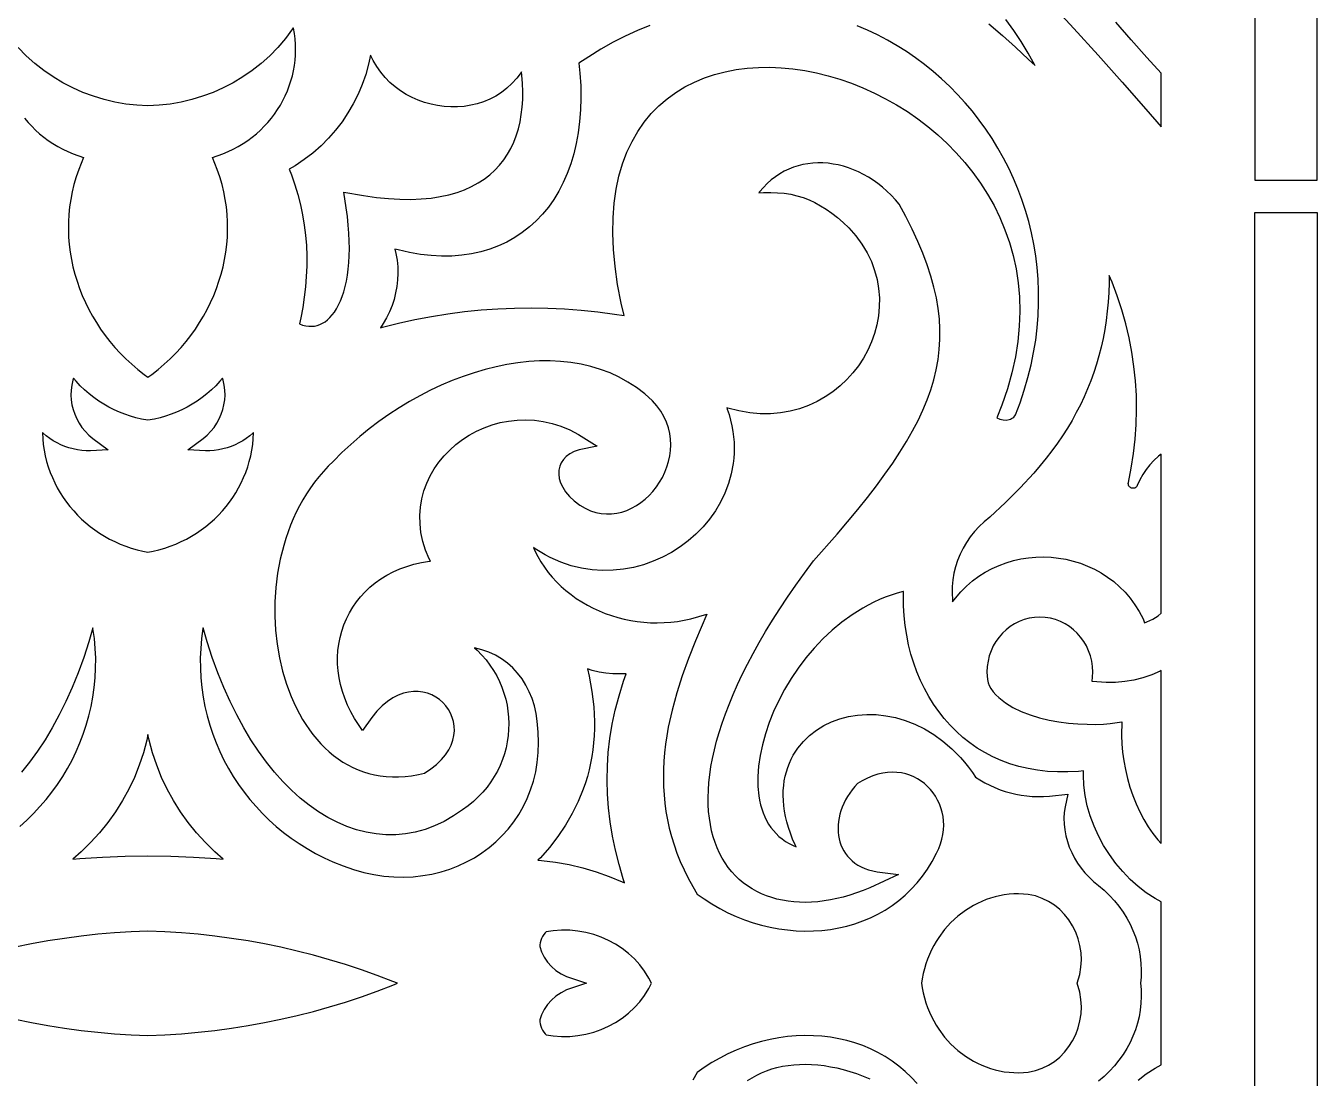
# Model space of a CAD drawing. Extents: x -375 to 375, y -1025 to 1025.
# Drawn here: x -207.8 to -125, y 637.9 to 705.5 of the extents above; entities that cross this region are included whole.
import ezdxf

# ---------------------------------------------------------------- set-up
doc = ezdxf.new("R2010")
doc.units = 0
doc.layers.add('LAYER_10', color=1, linetype='CONTINUOUS')

msp = doc.modelspace()

# ---------------------------------------------------------------- linework, layer by layer
at = {"layer": 'LAYER_10'}
for points in [[(-197.556, 925), (-197.556, 920.889), (-129.002, 920.889), (-129.002, 695.576), (-125.002, 695.576), (-125.002, 925)], [(-176.043, 702.53), (-176.07, 702.486), (-176.348, 702.114), (-176.652, 701.776), (-176.98, 701.474), (-177.328, 701.206), (-177.695, 700.974), (-178.077, 700.775), (-178.472, 700.61), (-178.879, 700.479), (-179.294, 700.38), (-179.715, 700.314), (-180.141, 700.279), (-180.568, 700.275), (-180.995, 700.302), (-181.42, 700.359), (-181.841, 700.445), (-182.255, 700.561), (-182.66, 700.706), (-183.055, 700.879), (-183.437, 701.081), (-183.803, 701.311), (-184.152, 701.568), (-184.482, 701.853), (-184.789, 702.165), (-185.072, 702.504), (-185.328, 702.869), (-185.554, 703.259), (-185.718, 703.608), (-185.847, 703.022), (-186.036, 702.361), (-186.263, 701.714), (-186.528, 701.085), (-186.832, 700.476), (-187.173, 699.887), (-187.55, 699.32), (-187.965, 698.778), (-188.415, 698.263), (-188.901, 697.776), (-189.423, 697.318), (-189.979, 696.893), (-190.569, 696.501), (-190.949, 696.284), (-190.799, 695.919), (-190.574, 695.286), (-190.379, 694.646), (-190.214, 694.001), (-190.079, 693.351), (-189.973, 692.697), (-189.894, 692.04), (-189.843, 691.38), (-189.819, 690.718), (-189.821, 690.055), (-189.848, 689.392), (-189.9, 688.728), (-189.976, 688.066), (-190.075, 687.405), (-190.198, 686.747), (-190.286, 686.344), (-190.085, 686.274), (-189.885, 686.226), (-189.691, 686.2), (-189.504, 686.196), (-189.322, 686.213), (-189.145, 686.25), (-188.973, 686.308), (-188.805, 686.387), (-188.642, 686.487), (-188.482, 686.609), (-188.327, 686.754), (-188.178, 686.922), (-188.035, 687.112), (-187.898, 687.327), (-187.77, 687.564), (-187.65, 687.825), (-187.539, 688.109), (-187.439, 688.417), (-187.35, 688.746), (-187.273, 689.099), (-187.208, 689.473), (-187.156, 689.869), (-187.118, 690.287), (-187.094, 690.727), (-187.085, 691.187), (-187.091, 691.669), (-187.113, 692.171), (-187.152, 692.693), (-187.208, 693.235), (-187.282, 693.797), (-187.442, 694.81), (-186.168, 694.583), (-185.353, 694.469), (-184.577, 694.392), (-183.838, 694.351), (-183.138, 694.344), (-182.474, 694.371), (-181.846, 694.43), (-181.255, 694.52), (-180.699, 694.64), (-180.178, 694.789), (-179.691, 694.965), (-179.238, 695.167), (-178.818, 695.395), (-178.429, 695.647), (-178.072, 695.922), (-177.745, 696.219), (-177.447, 696.537), (-177.178, 696.877), (-176.937, 697.237), (-176.723, 697.616), (-176.537, 698.015), (-176.377, 698.431), (-176.243, 698.866), (-176.135, 699.316), (-176.053, 699.783), (-175.996, 700.265), (-175.965, 700.76), (-175.958, 701.268), (-175.976, 701.788), (-176.017, 702.319)], [(-153.869, 690.922), (-153.599, 690.358), (-153.387, 689.784), (-153.231, 689.202), (-153.131, 688.617), (-153.084, 688.031), (-153.09, 687.447), (-153.145, 686.868), (-153.249, 686.298), (-153.399, 685.738), (-153.593, 685.193), (-153.831, 684.665), (-154.11, 684.155), (-154.428, 683.668), (-154.785, 683.206), (-155.177, 682.772), (-155.604, 682.368), (-156.064, 681.998), (-156.556, 681.664), (-157.076, 681.368), (-157.625, 681.115), (-158.2, 680.907), (-158.799, 680.747), (-159.421, 680.637), (-160.063, 680.58), (-160.724, 680.58), (-161.402, 680.639), (-162.094, 680.76), (-162.799, 680.944), (-162.872, 680.97), (-162.841, 680.887), (-162.724, 680.526), (-162.625, 680.167), (-162.545, 679.809), (-162.482, 679.454), (-162.438, 679.101), (-162.41, 678.751), (-162.399, 678.405), (-162.404, 678.062), (-162.426, 677.723), (-162.463, 677.385), (-162.582, 676.733), (-162.759, 676.099), (-162.991, 675.487), (-163.274, 674.901), (-163.605, 674.343), (-163.98, 673.814), (-164.397, 673.317), (-164.852, 672.854), (-165.342, 672.426), (-165.864, 672.036), (-166.416, 671.686), (-166.993, 671.378), (-167.593, 671.113), (-168.214, 670.894), (-168.851, 670.724), (-169.502, 670.603), (-170.165, 670.535), (-170.835, 670.522), (-171.51, 670.566), (-172.187, 670.669), (-172.861, 670.832), (-173.528, 671.059), (-173.862, 671.198), (-174.192, 671.352), (-174.518, 671.524), (-174.841, 671.712), (-175.16, 671.918), (-175.272, 671.997), (-175.181, 671.787), (-174.998, 671.422), (-174.794, 671.07), (-174.57, 670.73), (-174.328, 670.403), (-174.067, 670.09), (-173.79, 669.79), (-173.496, 669.504), (-173.188, 669.233), (-172.864, 668.977), (-172.527, 668.736), (-172.178, 668.511), (-171.816, 668.301), (-171.444, 668.108), (-171.062, 667.932), (-170.671, 667.773), (-170.271, 667.632), (-169.865, 667.508), (-169.452, 667.403), (-169.034, 667.317), (-168.612, 667.249), (-168.186, 667.201), (-167.758, 667.172), (-167.329, 667.163), (-166.898, 667.175), (-166.468, 667.207), (-166.039, 667.26), (-165.613, 667.335), (-165.189, 667.431), (-164.151, 667.722), (-164.89, 666.003), (-165.334, 664.885), (-165.735, 663.772), (-166.086, 662.664), (-166.384, 661.561), (-166.624, 660.462), (-166.72, 659.917), (-166.8, 659.372), (-166.862, 658.827), (-166.907, 658.284), (-166.934, 657.742), (-166.942, 657.202), (-166.931, 656.662), (-166.9, 656.124), (-166.848, 655.586), (-166.774, 655.049), (-166.679, 654.513), (-166.562, 653.978), (-166.421, 653.443), (-166.257, 652.909), (-166.068, 652.375), (-165.854, 651.841), (-165.614, 651.308), (-165.348, 650.774), (-165.055, 650.241), (-164.763, 649.757), (-164.324, 649.44), (-163.827, 649.119), (-163.318, 648.824), (-162.799, 648.557), (-162.27, 648.316), (-161.733, 648.103), (-161.189, 647.917), (-160.64, 647.759), (-160.087, 647.628), (-159.532, 647.525), (-158.976, 647.45), (-158.42, 647.402), (-157.866, 647.383), (-157.314, 647.391), (-156.767, 647.427), (-156.226, 647.491), (-155.692, 647.584), (-155.167, 647.704), (-154.651, 647.853), (-154.147, 648.03), (-153.655, 648.235), (-153.177, 648.468), (-152.713, 648.73), (-152.267, 649.02), (-151.838, 649.339), (-151.427, 649.686), (-151.037, 650.062), (-150.668, 650.466), (-150.322, 650.9), (-149.999, 651.363), (-149.701, 651.856), (-149.427, 652.384), (-149.278, 652.69), (-149.161, 652.989), (-149.071, 653.288), (-149.008, 653.585), (-148.971, 653.88), (-148.958, 654.172), (-148.968, 654.459), (-149.002, 654.741), (-149.057, 655.017), (-149.134, 655.284), (-149.231, 655.543), (-149.348, 655.792), (-149.483, 656.03), (-149.636, 656.255), (-149.806, 656.467), (-149.992, 656.663), (-150.193, 656.844), (-150.408, 657.008), (-150.637, 657.153), (-150.879, 657.278), (-151.132, 657.384), (-151.397, 657.467), (-151.672, 657.527), (-151.957, 657.564), (-152.251, 657.575), (-152.554, 657.56), (-152.866, 657.516), (-153.185, 657.443), (-153.511, 657.339), (-153.843, 657.203), (-154.181, 657.032), (-154.496, 656.843), (-154.659, 656.665), (-154.831, 656.455), (-154.988, 656.24), (-155.13, 656.02), (-155.258, 655.795), (-155.37, 655.568), (-155.468, 655.338), (-155.551, 655.107), (-155.618, 654.876), (-155.671, 654.644), (-155.708, 654.414), (-155.731, 654.186), (-155.738, 653.961), (-155.73, 653.739), (-155.708, 653.523), (-155.67, 653.311), (-155.617, 653.105), (-155.55, 652.906), (-155.467, 652.714), (-155.37, 652.529), (-155.257, 652.353), (-155.129, 652.186), (-154.986, 652.028), (-154.826, 651.88), (-154.651, 651.743), (-154.458, 651.617), (-154.248, 651.503), (-154.02, 651.402), (-153.774, 651.315), (-153.51, 651.243), (-153.227, 651.186), (-151.863, 651.009), (-153.689, 650.159), (-154.123, 649.982), (-154.552, 649.825), (-154.977, 649.687), (-155.398, 649.566), (-155.815, 649.464), (-156.228, 649.38), (-156.635, 649.314), (-157.036, 649.265), (-157.432, 649.235), (-157.821, 649.223), (-158.203, 649.229), (-158.578, 649.253), (-158.945, 649.295), (-159.303, 649.355), (-159.653, 649.433), (-159.994, 649.528), (-160.325, 649.642), (-160.646, 649.774), (-160.956, 649.923), (-161.255, 650.091), (-161.541, 650.276), (-161.815, 650.478), (-162.076, 650.699), (-162.324, 650.936), (-162.557, 651.191), (-162.775, 651.462), (-162.977, 651.751), (-163.164, 652.056), (-163.335, 652.377), (-163.488, 652.713), (-163.625, 653.066), (-163.744, 653.434), (-163.845, 653.818), (-163.928, 654.216), (-163.992, 654.63), (-164.037, 655.058), (-164.062, 655.501), (-164.068, 655.959), (-164.054, 656.431), (-164.02, 656.917), (-163.964, 657.418), (-163.888, 657.933), (-163.79, 658.462), (-163.67, 659.005), (-163.528, 659.562), (-163.363, 660.134), (-163.176, 660.719), (-162.964, 661.318), (-162.729, 661.931), (-162.469, 662.558), (-162.185, 663.199), (-161.876, 663.853), (-161.541, 664.521), (-161.18, 665.203), (-160.793, 665.898), (-160.379, 666.606), (-159.937, 667.328), (-159.468, 668.063), (-158.971, 668.811), (-158.446, 669.573), (-157.891, 670.347), (-157.301, 671.143), (-155.802, 672.847), (-154.461, 674.448), (-153.847, 675.216), (-153.27, 675.966), (-152.73, 676.699), (-152.229, 677.417), (-151.765, 678.12), (-151.34, 678.81), (-150.953, 679.489), (-150.605, 680.159), (-150.294, 680.82), (-150.023, 681.474), (-149.79, 682.123), (-149.595, 682.768), (-149.439, 683.412), (-149.321, 684.055), (-149.242, 684.7), (-149.202, 685.349), (-149.2, 686.003), (-149.237, 686.665), (-149.314, 687.335), (-149.43, 688.017), (-149.587, 688.711), (-149.783, 689.42), (-150.021, 690.145), (-150.299, 690.887), (-150.619, 691.649), (-150.981, 692.431), (-151.385, 693.235), (-151.817, 694.037), (-152.058, 694.319), (-152.326, 694.604), (-152.603, 694.871), (-152.889, 695.121), (-153.183, 695.353), (-153.484, 695.568), (-153.792, 695.764), (-154.105, 695.942), (-154.422, 696.101), (-154.744, 696.242), (-155.068, 696.364), (-155.395, 696.466), (-155.722, 696.549), (-156.051, 696.613), (-156.379, 696.657), (-156.706, 696.682), (-157.031, 696.686), (-157.353, 696.67), (-157.672, 696.634), (-157.987, 696.578), (-158.298, 696.501), (-158.602, 696.403), (-158.901, 696.284), (-159.193, 696.144), (-159.477, 695.982), (-159.753, 695.798), (-160.021, 695.592), (-160.279, 695.364), (-160.527, 695.112), (-160.764, 694.837), (-160.826, 694.755), (-160.515, 694.777), (-160.054, 694.787), (-159.611, 694.773), (-159.184, 694.733), (-158.77, 694.667), (-158.369, 694.575), (-157.978, 694.457), (-157.597, 694.311), (-157.224, 694.138), (-156.858, 693.938), (-156.496, 693.711), (-156.136, 693.456), (-155.777, 693.175), (-155.417, 692.865), (-155.045, 692.521), (-154.591, 692.006), (-154.2, 691.472)], [(-129.002, 693.49), (-125.002, 693.49), (-125.002, 464.066), (-129.002, 464.066)], [(-147.261, 672.677), (-147.504, 672.319), (-147.72, 671.947), (-147.908, 671.562), (-148.068, 671.166), (-148.199, 670.761), (-148.301, 670.347), (-148.372, 669.927), (-148.414, 669.502), (-148.424, 669.073), (-148.403, 668.642), (-148.387, 668.515), (-148.21, 668.756), (-147.868, 669.154), (-147.504, 669.519), (-147.118, 669.852), (-146.714, 670.151), (-146.293, 670.418), (-145.857, 670.652), (-145.409, 670.853), (-144.95, 671.023), (-144.482, 671.16), (-144.007, 671.265), (-143.527, 671.339), (-143.044, 671.382), (-142.559, 671.393), (-142.075, 671.373), (-141.594, 671.322), (-141.117, 671.24), (-140.646, 671.127), (-140.183, 670.983), (-139.73, 670.809), (-139.288, 670.605), (-138.861, 670.37), (-138.449, 670.105), (-138.055, 669.809), (-137.68, 669.484), (-137.327, 669.128), (-136.998, 668.743), (-136.695, 668.328), (-136.42, 667.884), (-136.174, 667.411), (-136.073, 667.173), (-135.918, 667.222), (-135.55, 667.392), (-135.212, 667.607), (-135.002, 667.782), (-135.002, 677.993), (-135.183, 677.851), (-135.469, 677.587), (-135.733, 677.302), (-135.973, 676.998), (-136.187, 676.677), (-136.375, 676.34), (-136.542, 675.976), (-136.574, 675.92), (-136.612, 675.875), (-136.656, 675.841), (-136.704, 675.816), (-136.755, 675.802), (-136.807, 675.797), (-136.859, 675.802), (-136.909, 675.814), (-136.957, 675.835), (-137.001, 675.863), (-137.04, 675.899), (-137.073, 675.941), (-137.097, 675.99), (-137.112, 676.044), (-137.117, 676.104), (-137.11, 676.169), (-136.923, 677.101), (-136.778, 678.029), (-136.674, 678.961), (-136.61, 679.893), (-136.586, 680.826), (-136.602, 681.758), (-136.658, 682.687), (-136.754, 683.614), (-136.889, 684.535), (-137.064, 685.451), (-137.278, 686.36), (-137.531, 687.261), (-137.823, 688.152), (-138.153, 689.033), (-138.338, 689.467), (-138.345, 688.983), (-138.371, 688.363), (-138.412, 687.755), (-138.469, 687.157), (-138.542, 686.569), (-138.631, 685.99), (-138.737, 685.421), (-138.859, 684.861), (-138.998, 684.31), (-139.154, 683.766), (-139.327, 683.23), (-139.517, 682.702), (-139.724, 682.18), (-139.949, 681.665), (-140.191, 681.156), (-140.451, 680.653), (-140.728, 680.155), (-141.024, 679.662), (-141.337, 679.173), (-141.669, 678.688), (-142.019, 678.206), (-142.387, 677.728), (-142.774, 677.252), (-143.18, 676.777), (-144.045, 675.835), (-144.987, 674.895), (-146.009, 673.951), (-146.372, 673.652), (-146.694, 673.345), (-146.99, 673.02)], [(-177.676, 683.601), (-178.382, 683.426), (-179.087, 683.218), (-179.791, 682.98), (-180.493, 682.713), (-181.189, 682.417), (-181.879, 682.093), (-182.562, 681.742), (-183.235, 681.365), (-183.897, 680.964), (-184.547, 680.538), (-185.183, 680.09), (-185.803, 679.62), (-186.407, 679.128), (-186.991, 678.617), (-187.556, 678.087), (-188.104, 677.534), (-188.435, 677.21), (-188.745, 676.88), (-189.039, 676.538), (-189.317, 676.184), (-189.581, 675.819), (-189.83, 675.443), (-190.064, 675.057), (-190.283, 674.663), (-190.488, 674.259), (-190.678, 673.848), (-190.854, 673.429), (-191.015, 673.003), (-191.162, 672.571), (-191.294, 672.136), (-191.518, 671.245), (-191.685, 670.342), (-191.798, 669.43), (-191.856, 668.514), (-191.86, 667.6), (-191.813, 666.692), (-191.713, 665.796), (-191.562, 664.918), (-191.362, 664.062), (-191.113, 663.234), (-190.815, 662.436), (-190.65, 662.055), (-190.473, 661.682), (-190.284, 661.319), (-190.084, 660.969), (-189.872, 660.63), (-189.65, 660.304), (-189.417, 659.991), (-189.174, 659.692), (-188.92, 659.408), (-188.656, 659.139), (-188.382, 658.886), (-188.097, 658.649), (-187.803, 658.429), (-187.499, 658.226), (-187.185, 658.041), (-186.861, 657.875), (-186.528, 657.727), (-186.185, 657.599), (-185.832, 657.491), (-185.47, 657.404), (-185.098, 657.338), (-184.716, 657.294), (-184.324, 657.273), (-183.922, 657.275), (-183.511, 657.301), (-183.089, 657.351), (-182.658, 657.427), (-182.261, 657.519), (-181.859, 657.783), (-181.485, 658.081), (-181.171, 658.386), (-180.913, 658.697), (-180.707, 659.009), (-180.55, 659.322), (-180.44, 659.632), (-180.372, 659.939), (-180.345, 660.24), (-180.355, 660.535), (-180.4, 660.822), (-180.479, 661.097), (-180.59, 661.361), (-180.73, 661.609), (-180.897, 661.84), (-181.09, 662.051), (-181.307, 662.24), (-181.544, 662.403), (-181.8, 662.539), (-182.073, 662.645), (-182.36, 662.718), (-182.66, 662.757), (-182.97, 662.76), (-183.29, 662.722), (-183.618, 662.642), (-183.952, 662.517), (-184.291, 662.342), (-184.633, 662.116), (-184.975, 661.833), (-185.315, 661.492), (-185.651, 661.088), (-186.24, 660.246), (-186.749, 661.029), (-186.991, 661.454), (-187.201, 661.885), (-187.382, 662.32), (-187.532, 662.758), (-187.652, 663.198), (-187.742, 663.639), (-187.803, 664.078), (-187.835, 664.516), (-187.838, 664.95), (-187.813, 665.38), (-187.76, 665.804), (-187.679, 666.222), (-187.571, 666.631), (-187.435, 667.03), (-187.273, 667.419), (-187.085, 667.796), (-186.871, 668.159), (-186.632, 668.508), (-186.367, 668.841), (-186.078, 669.157), (-185.765, 669.455), (-185.428, 669.733), (-185.068, 669.991), (-184.686, 670.226), (-184.281, 670.438), (-183.855, 670.627), (-183.407, 670.789), (-182.939, 670.925), (-182.451, 671.034), (-181.943, 671.114), (-181.879, 671.12), (-181.954, 671.262), (-182.191, 671.828), (-182.368, 672.393), (-182.488, 672.955), (-182.552, 673.51), (-182.563, 674.057), (-182.522, 674.594), (-182.433, 675.118), (-182.297, 675.626), (-182.116, 676.118), (-181.895, 676.591), (-181.635, 677.042), (-181.338, 677.471), (-181.007, 677.875), (-180.644, 678.253), (-180.252, 678.602), (-179.833, 678.922), (-179.389, 679.211), (-178.922, 679.466), (-178.435, 679.686), (-177.93, 679.869), (-177.408, 680.013), (-176.874, 680.117), (-176.327, 680.178), (-175.772, 680.194), (-175.211, 680.164), (-174.645, 680.086), (-174.077, 679.957), (-173.51, 679.777), (-172.947, 679.543), (-172.389, 679.254), (-171.197, 678.502), (-172.34, 678.269), (-172.664, 678.157), (-172.94, 678.012), (-173.169, 677.842), (-173.351, 677.649), (-173.489, 677.439), (-173.585, 677.211), (-173.639, 676.968), (-173.65, 676.71), (-173.615, 676.438), (-173.532, 676.156), (-173.398, 675.865), (-173.21, 675.571), (-172.966, 675.277), (-172.663, 674.989), (-172.305, 674.714), (-171.965, 674.516), (-171.621, 674.363), (-171.278, 674.252), (-170.937, 674.183), (-170.598, 674.152), (-170.262, 674.158), (-169.931, 674.2), (-169.605, 674.275), (-169.286, 674.382), (-168.976, 674.52), (-168.675, 674.686), (-168.387, 674.879), (-168.111, 675.098), (-167.852, 675.34), (-167.609, 675.603), (-167.385, 675.886), (-167.182, 676.186), (-167.001, 676.501), (-166.843, 676.829), (-166.712, 677.168), (-166.607, 677.516), (-166.53, 677.872), (-166.483, 678.232), (-166.467, 678.595), (-166.484, 678.959), (-166.535, 679.323), (-166.621, 679.685), (-166.744, 680.044), (-166.906, 680.397), (-167.109, 680.745), (-167.354, 681.085), (-167.641, 681.412), (-168.138, 681.856), (-168.663, 682.258), (-169.21, 682.616), (-169.776, 682.929), (-170.362, 683.2), (-170.966, 683.429), (-171.586, 683.617), (-172.221, 683.765), (-172.871, 683.873), (-173.532, 683.943), (-174.204, 683.975), (-174.886, 683.971), (-175.576, 683.93), (-176.272, 683.855), (-176.972, 683.745)], [(-195.934, 682.109), (-196.226, 681.855), (-196.529, 681.618), (-196.84, 681.398), (-197.161, 681.194), (-197.489, 681.007), (-197.825, 680.838), (-198.167, 680.685), (-198.515, 680.548), (-198.868, 680.429), (-199.225, 680.326), (-199.587, 680.241), (-200, 680.162), (-200.413, 680.241), (-200.774, 680.326), (-201.132, 680.429), (-201.485, 680.548), (-201.833, 680.685), (-202.175, 680.838), (-202.511, 681.007), (-202.839, 681.194), (-203.159, 681.398), (-203.471, 681.618), (-203.773, 681.855), (-204.066, 682.109), (-204.347, 682.38), (-204.617, 682.668), (-204.785, 682.866), (-204.827, 682.73), (-204.893, 682.417), (-204.931, 682.101), (-204.94, 681.785), (-204.922, 681.47), (-204.875, 681.159), (-204.801, 680.852), (-204.7, 680.553), (-204.573, 680.261), (-204.419, 679.98), (-204.239, 679.711), (-204.034, 679.457), (-203.803, 679.217), (-203.548, 678.996), (-202.546, 678.272), (-203.689, 678.21), (-203.972, 678.213), (-204.252, 678.234), (-204.529, 678.272), (-204.802, 678.327), (-205.069, 678.4), (-205.331, 678.488), (-205.586, 678.593), (-205.834, 678.713), (-206.074, 678.849), (-206.304, 679), (-206.525, 679.166), (-206.735, 679.346), (-206.77, 679.38), (-206.77, 679.361), (-206.751, 678.983), (-206.715, 678.609), (-206.66, 678.24), (-206.589, 677.877), (-206.5, 677.519), (-206.395, 677.168), (-206.273, 676.823), (-206.136, 676.485), (-205.984, 676.154), (-205.816, 675.832), (-205.634, 675.517), (-205.438, 675.211), (-205.228, 674.914), (-205.005, 674.627), (-204.768, 674.35), (-204.52, 674.083), (-204.259, 673.827), (-203.986, 673.583), (-203.702, 673.35), (-203.407, 673.129), (-203.102, 672.921), (-202.786, 672.726), (-202.461, 672.544), (-202.127, 672.377), (-201.784, 672.223), (-201.432, 672.085), (-201.072, 671.961), (-200.705, 671.854), (-200.331, 671.762), (-200, 671.697), (-199.669, 671.762), (-199.295, 671.854), (-198.928, 671.961), (-198.568, 672.085), (-198.216, 672.223), (-197.873, 672.377), (-197.539, 672.544), (-197.214, 672.726), (-196.898, 672.921), (-196.593, 673.129), (-196.298, 673.35), (-196.014, 673.583), (-195.741, 673.827), (-195.48, 674.083), (-195.231, 674.35), (-194.995, 674.627), (-194.772, 674.914), (-194.562, 675.211), (-194.366, 675.517), (-194.184, 675.832), (-194.016, 676.154), (-193.864, 676.485), (-193.727, 676.823), (-193.605, 677.168), (-193.5, 677.519), (-193.411, 677.877), (-193.34, 678.24), (-193.285, 678.609), (-193.249, 678.983), (-193.23, 679.361), (-193.23, 679.38), (-193.265, 679.346), (-193.475, 679.166), (-193.696, 679), (-193.926, 678.849), (-194.166, 678.713), (-194.414, 678.593), (-194.669, 678.488), (-194.931, 678.4), (-195.198, 678.327), (-195.471, 678.272), (-195.748, 678.234), (-196.028, 678.213), (-196.311, 678.21), (-197.454, 678.272), (-196.452, 678.996), (-196.196, 679.217), (-195.966, 679.457), (-195.761, 679.711), (-195.581, 679.98), (-195.427, 680.261), (-195.3, 680.553), (-195.199, 680.852), (-195.125, 681.159), (-195.078, 681.47), (-195.06, 681.785), (-195.069, 682.101), (-195.106, 682.417), (-195.173, 682.73), (-195.215, 682.866), (-195.383, 682.668), (-195.653, 682.38)], [(-176.605, 664.266), (-176.948, 664.573), (-177.319, 664.846), (-177.717, 665.083), (-178.14, 665.281), (-178.587, 665.439), (-179.049, 665.551), (-178.88, 665.399), (-178.584, 665.096), (-178.311, 664.779), (-178.062, 664.449), (-177.835, 664.108), (-177.633, 663.757), (-177.453, 663.396), (-177.297, 663.027), (-177.165, 662.652), (-177.056, 662.27), (-176.971, 661.884), (-176.909, 661.494), (-176.871, 661.102), (-176.856, 660.709), (-176.865, 660.315), (-176.898, 659.923), (-176.954, 659.532), (-177.034, 659.145), (-177.137, 658.762), (-177.264, 658.385), (-177.414, 658.014), (-177.589, 657.651), (-177.786, 657.297), (-178.007, 656.952), (-178.252, 656.619), (-178.52, 656.299), (-178.812, 655.992), (-179.127, 655.7), (-179.465, 655.423), (-179.821, 655.167), (-180.404, 654.767), (-181.004, 654.421), (-181.613, 654.133), (-182.229, 653.904), (-182.852, 653.732), (-183.479, 653.618), (-184.109, 653.56), (-184.741, 653.558), (-185.372, 653.612), (-186, 653.719), (-186.626, 653.881), (-187.246, 654.094), (-187.86, 654.36), (-188.467, 654.675), (-189.065, 655.041), (-189.653, 655.456), (-190.229, 655.918), (-190.794, 656.427), (-191.345, 656.983), (-191.882, 657.585), (-192.404, 658.231), (-192.908, 658.922), (-193.395, 659.656), (-193.863, 660.432), (-194.311, 661.251), (-194.738, 662.111), (-195.142, 663.012), (-195.523, 663.953), (-195.879, 664.933), (-196.209, 665.952), (-196.465, 666.845), (-196.472, 666.806), (-196.56, 666.163), (-196.617, 665.524), (-196.644, 664.889), (-196.642, 664.258), (-196.611, 663.632), (-196.551, 663.012), (-196.464, 662.399), (-196.35, 661.793), (-196.209, 661.195), (-196.042, 660.606), (-195.85, 660.026), (-195.633, 659.457), (-195.392, 658.899), (-195.127, 658.353), (-194.838, 657.819), (-194.528, 657.299), (-194.195, 656.793), (-193.841, 656.301), (-193.466, 655.825), (-193.071, 655.366), (-192.656, 654.924), (-192.223, 654.499), (-191.77, 654.093), (-191.3, 653.706), (-190.813, 653.34), (-190.308, 652.994), (-189.788, 652.67), (-189.252, 652.368), (-188.701, 652.09), (-188.134, 651.834), (-187.472, 651.557), (-186.815, 651.329), (-186.162, 651.146), (-185.512, 651.007), (-184.868, 650.911), (-184.231, 650.857), (-183.603, 650.844), (-182.985, 650.871), (-182.378, 650.937), (-181.784, 651.041), (-181.205, 651.182), (-180.642, 651.358), (-180.096, 651.569), (-179.569, 651.814), (-179.063, 652.091), (-178.579, 652.4), (-178.119, 652.74), (-177.683, 653.109), (-177.274, 653.506), (-176.893, 653.931), (-176.541, 654.383), (-176.22, 654.86), (-175.932, 655.362), (-175.677, 655.888), (-175.458, 656.436), (-175.275, 657.006), (-175.13, 657.598), (-175.026, 658.209), (-174.963, 658.84), (-174.942, 659.49), (-174.967, 660.157), (-175.038, 660.847), (-175.107, 661.353), (-175.214, 661.835), (-175.359, 662.3), (-175.541, 662.743), (-175.758, 663.164), (-176.009, 663.56), (-176.292, 663.928)], [(-137.533, 659.398), (-137.485, 658.854), (-137.408, 658.299), (-137.304, 657.74), (-137.173, 657.181), (-137.015, 656.626), (-136.831, 656.079), (-136.622, 655.546), (-136.388, 655.03), (-136.13, 654.537), (-135.85, 654.07), (-135.547, 653.634), (-135.223, 653.234), (-135.002, 653.002), (-135.002, 664.107), (-135.074, 664.069), (-135.618, 663.831), (-136.18, 663.637), (-136.757, 663.489), (-137.345, 663.388), (-137.941, 663.334), (-138.542, 663.329), (-139.428, 663.394), (-139.397, 664.001), (-139.414, 664.362), (-139.466, 664.713), (-139.55, 665.051), (-139.664, 665.375), (-139.807, 665.684), (-139.977, 665.975), (-140.173, 666.246), (-140.392, 666.497), (-140.634, 666.724), (-140.895, 666.927), (-141.175, 667.104), (-141.471, 667.252), (-141.783, 667.37), (-142.107, 667.457), (-142.444, 667.51), (-142.791, 667.529), (-143.138, 667.51), (-143.475, 667.457), (-143.8, 667.37), (-144.111, 667.252), (-144.407, 667.104), (-144.687, 666.927), (-144.949, 666.724), (-145.19, 666.497), (-145.409, 666.246), (-145.605, 665.975), (-145.775, 665.684), (-145.918, 665.375), (-146.033, 665.051), (-146.116, 664.713), (-146.168, 664.362), (-146.186, 663.999), (-146.175, 663.757), (-146.146, 663.526), (-146.1, 663.309), (-146.05, 663.138), (-145.932, 662.947), (-145.781, 662.743), (-145.611, 662.549), (-145.423, 662.366), (-145.219, 662.193), (-144.999, 662.03), (-144.765, 661.876), (-144.52, 661.735), (-143.984, 661.475), (-143.414, 661.256), (-142.815, 661.074), (-142.199, 660.927), (-141.575, 660.813), (-140.955, 660.731), (-140.348, 660.677), (-139.766, 660.651), (-139.218, 660.648), (-138.717, 660.667), (-138.272, 660.706), (-137.535, 660.812), (-137.552, 659.929)], [(-172.115, 651.442), (-171.258, 651.19), (-170.416, 650.892), (-169.592, 650.547), (-169.429, 650.467), (-169.511, 650.724), (-169.777, 651.654), (-170.005, 652.573), (-170.194, 653.482), (-170.344, 654.383), (-170.454, 655.28), (-170.523, 656.173), (-170.55, 657.064), (-170.534, 657.956), (-170.474, 658.85), (-170.37, 659.748), (-170.22, 660.652), (-170.024, 661.564), (-169.781, 662.486), (-169.49, 663.419), (-169.319, 663.899), (-169.728, 663.883), (-170.177, 663.895), (-170.624, 663.937), (-171.067, 664.008), (-171.506, 664.109), (-171.813, 664.201), (-171.708, 663.747), (-171.608, 663.246), (-171.525, 662.751), (-171.46, 662.263), (-171.411, 661.781), (-171.379, 661.305), (-171.363, 660.835), (-171.364, 660.372), (-171.381, 659.915), (-171.414, 659.464), (-171.463, 659.019), (-171.528, 658.58), (-171.608, 658.148), (-171.703, 657.722), (-171.814, 657.303), (-171.939, 656.889), (-172.08, 656.479), (-172.402, 655.687), (-172.782, 654.916), (-173.216, 654.171), (-173.702, 653.45), (-174.24, 652.753), (-174.827, 652.081), (-174.983, 651.921), (-174.759, 651.907), (-173.868, 651.8), (-172.986, 651.645)], [(-202.575, 654.355), (-203.107, 653.695), (-203.679, 653.065), (-204.29, 652.465), (-204.818, 652.006), (-204.376, 652.041), (-202.921, 652.128), (-201.463, 652.186), (-200, 652.216), (-198.537, 652.186), (-197.079, 652.128), (-195.624, 652.041), (-195.182, 652.006), (-195.709, 652.465), (-196.321, 653.065), (-196.893, 653.695), (-197.425, 654.355), (-197.914, 655.042), (-198.361, 655.754), (-198.765, 656.489), (-199.124, 657.246), (-199.437, 658.022), (-199.703, 658.816), (-199.922, 659.625), (-200, 660.001), (-200.078, 659.625), (-200.297, 658.816), (-200.563, 658.022), (-200.876, 657.246), (-201.235, 656.489), (-201.639, 655.754), (-202.086, 655.042)], [(-144.151, 638.287), (-143.838, 638.297), (-143.534, 638.323), (-143.075, 638.423), (-142.642, 638.575), (-142.237, 638.773), (-141.861, 639.015), (-141.517, 639.297), (-141.205, 639.614), (-140.93, 639.965), (-140.691, 640.343), (-140.492, 640.746), (-140.334, 641.17), (-140.22, 641.611), (-140.151, 642.064), (-140.129, 642.525), (-140.157, 642.992), (-140.235, 643.46), (-140.395, 644.028), (-140.235, 644.596), (-140.157, 645.064), (-140.129, 645.53), (-140.151, 645.992), (-140.22, 646.445), (-140.334, 646.886), (-140.492, 647.31), (-140.691, 647.713), (-140.93, 648.091), (-141.205, 648.441), (-141.517, 648.759), (-141.861, 649.041), (-142.237, 649.283), (-142.642, 649.481), (-143.08, 649.634), (-143.302, 649.69), (-143.53, 649.733), (-143.838, 649.759), (-144.151, 649.768), (-144.461, 649.762), (-144.768, 649.739), (-145.071, 649.701), (-145.371, 649.647), (-145.665, 649.578), (-145.955, 649.495), (-146.24, 649.397), (-146.519, 649.285), (-146.792, 649.16), (-147.056, 649.023), (-147.571, 648.706), (-148.052, 648.341), (-148.498, 647.93), (-148.907, 647.476), (-149.277, 646.977), (-149.443, 646.718), (-149.599, 646.447), (-149.742, 646.167), (-149.874, 645.879), (-149.993, 645.582), (-150.098, 645.278), (-150.19, 644.966), (-150.268, 644.648), (-150.331, 644.322), (-150.374, 644.028), (-150.331, 643.734), (-150.268, 643.408), (-150.19, 643.089), (-150.098, 642.778), (-149.993, 642.473), (-149.874, 642.177), (-149.742, 641.889), (-149.599, 641.609), (-149.443, 641.337), (-149.277, 641.078), (-148.907, 640.58), (-148.498, 640.126), (-148.052, 639.715), (-147.571, 639.35), (-147.056, 639.033), (-146.792, 638.896), (-146.519, 638.77), (-146.24, 638.659), (-145.955, 638.561), (-145.665, 638.478), (-145.371, 638.409), (-145.071, 638.355), (-144.768, 638.317), (-144.461, 638.294)], [(-174.83, 641.819), (-174.873, 641.673), (-174.867, 641.564), (-174.844, 641.421), (-174.806, 641.282), (-174.753, 641.147), (-174.687, 641.018), (-174.607, 640.895), (-174.514, 640.779), (-174.465, 640.731), (-174.012, 640.659), (-173.477, 640.619), (-172.947, 640.624), (-172.424, 640.673), (-171.911, 640.763), (-171.409, 640.895), (-170.923, 641.065), (-170.453, 641.274), (-170.004, 641.52), (-169.577, 641.801), (-169.175, 642.117), (-168.801, 642.465), (-168.456, 642.844), (-168.144, 643.254), (-167.867, 643.693), (-167.695, 644.028), (-167.867, 644.363), (-168.144, 644.802), (-168.456, 645.212), (-168.801, 645.591), (-169.175, 645.939), (-169.577, 646.255), (-170.004, 646.536), (-170.453, 646.782), (-170.923, 646.99), (-171.409, 647.161), (-171.911, 647.293), (-172.424, 647.383), (-172.947, 647.432), (-173.477, 647.437), (-174.012, 647.397), (-174.465, 647.325), (-174.514, 647.277), (-174.607, 647.161), (-174.687, 647.038), (-174.753, 646.909), (-174.806, 646.774), (-174.844, 646.635), (-174.867, 646.492), (-174.872, 646.389), (-174.763, 646.055), (-174.594, 645.71), (-174.38, 645.391), (-174.125, 645.102), (-173.832, 644.847), (-173.505, 644.631), (-173.147, 644.456), (-171.871, 644.028), (-173.147, 643.6), (-173.505, 643.425), (-173.832, 643.209), (-174.125, 642.954), (-174.38, 642.665), (-174.594, 642.346), (-174.765, 641.996)]]:
    msp.add_lwpolyline(points, close=True, dxfattribs=at)
for points in [[(-142.171, 707.003), (-140.604, 705.301), (-139.051, 703.588), (-137.511, 701.863), (-135.986, 700.127), (-135.002, 698.989), (-135.002, 702.448), (-135.938, 703.458), (-136.937, 704.577), (-137.916, 705.713)], [(-146.056, 705.605), (-145.195, 704.869), (-144.348, 704.11), (-143.512, 703.328), (-143.1, 702.925), (-143.114, 702.955), (-143.535, 703.722), (-143.985, 704.468), (-144.462, 705.192), (-144.966, 705.893)], [(-207.913, 699.55), (-207.692, 699.286), (-207.458, 699.032), (-207.211, 698.788), (-206.951, 698.555), (-206.679, 698.333), (-206.394, 698.123), (-206.097, 697.925), (-205.788, 697.74), (-205.468, 697.569), (-205.136, 697.411), (-204.794, 697.268), (-204.135, 697.03), (-204.444, 696.254), (-204.607, 695.781), (-204.747, 695.304), (-204.863, 694.825), (-204.956, 694.343), (-205.027, 693.86), (-205.076, 693.376), (-205.102, 692.892), (-205.107, 692.408), (-205.09, 691.926), (-205.052, 691.444), (-204.993, 690.965), (-204.914, 690.489), (-204.813, 690.016), (-204.693, 689.547), (-204.553, 689.083), (-204.393, 688.624), (-204.214, 688.171), (-204.016, 687.724), (-203.799, 687.285), (-203.564, 686.854), (-203.31, 686.431), (-203.038, 686.017), (-202.749, 685.613), (-202.442, 685.22), (-202.118, 684.837), (-201.778, 684.466), (-201.421, 684.107), (-201.047, 683.762), (-200.657, 683.43), (-200.252, 683.112), (-200, 682.93), (-199.748, 683.112), (-199.342, 683.43), (-198.953, 683.762), (-198.579, 684.107), (-198.222, 684.466), (-197.881, 684.837), (-197.558, 685.22), (-197.251, 685.613), (-196.962, 686.017), (-196.69, 686.431), (-196.436, 686.854), (-196.201, 687.285), (-195.984, 687.724), (-195.786, 688.171), (-195.607, 688.624), (-195.447, 689.083), (-195.307, 689.547), (-195.186, 690.016), (-195.086, 690.489), (-195.007, 690.965), (-194.948, 691.444), (-194.91, 691.926), (-194.893, 692.408), (-194.898, 692.892), (-194.924, 693.376), (-194.973, 693.86), (-195.043, 694.343), (-195.137, 694.825), (-195.253, 695.304), (-195.393, 695.781), (-195.556, 696.254), (-195.864, 697.03), (-195.206, 697.268), (-194.864, 697.411), (-194.532, 697.569), (-194.212, 697.74), (-193.903, 697.925), (-193.606, 698.123), (-193.321, 698.333), (-193.049, 698.555), (-192.789, 698.788), (-192.542, 699.032), (-192.308, 699.286), (-192.087, 699.55), (-191.88, 699.822), (-191.686, 700.104), (-191.507, 700.393), (-191.341, 700.69), (-191.191, 700.994), (-191.055, 701.304), (-190.934, 701.62), (-190.829, 701.941), (-190.739, 702.267), (-190.665, 702.597), (-190.607, 702.93), (-190.565, 703.267), (-190.54, 703.607), (-190.531, 703.948), (-190.54, 704.292), (-190.566, 704.636), (-190.61, 704.981), (-190.671, 705.325), (-190.679, 705.361), (-190.726, 705.289), (-191.183, 704.671), (-191.673, 704.095), (-192.194, 703.559), (-192.743, 703.065), (-193.318, 702.611), (-193.916, 702.199), (-194.536, 701.828), (-195.175, 701.498), (-195.83, 701.209), (-196.5, 700.961), (-197.182, 700.755), (-197.875, 700.589), (-198.575, 700.464), (-199.281, 700.38), (-200, 700.336), (-200.719, 700.38), (-201.425, 700.464), (-202.125, 700.589), (-202.817, 700.755), (-203.5, 700.961), (-204.17, 701.209), (-204.825, 701.498), (-205.464, 701.828), (-206.084, 702.199), (-206.682, 702.611), (-207.257, 703.065), (-207.806, 703.559), (-208.327, 704.095)], [(-167.819, 705.505), (-168.601, 705.182), (-169.384, 704.822), (-170.167, 704.422), (-170.949, 703.982), (-171.73, 703.502), (-172.359, 703.081), (-172.293, 702.443), (-172.244, 701.633), (-172.231, 700.844), (-172.254, 700.079), (-172.312, 699.337), (-172.404, 698.619), (-172.531, 697.927), (-172.691, 697.26), (-172.884, 696.62), (-173.109, 696.008), (-173.366, 695.424), (-173.653, 694.87), (-173.971, 694.345), (-174.319, 693.852), (-174.695, 693.391), (-175.1, 692.963), (-175.532, 692.57), (-175.991, 692.211), (-176.476, 691.888), (-176.985, 691.602), (-177.518, 691.353), (-178.074, 691.144), (-178.651, 690.973), (-179.25, 690.842), (-179.869, 690.752), (-180.507, 690.703), (-181.163, 690.695), (-181.837, 690.73), (-182.528, 690.808), (-183.234, 690.93), (-183.957, 691.095), (-184.159, 691.153), (-184.092, 690.868), (-184.022, 690.444), (-183.982, 690.02), (-183.972, 689.595), (-183.99, 689.172), (-184.037, 688.752), (-184.113, 688.336), (-184.216, 687.926), (-184.348, 687.524), (-184.507, 687.13), (-184.693, 686.745), (-184.906, 686.373), (-185.082, 686.108), (-184.968, 686.14), (-183.925, 686.402), (-182.877, 686.632), (-181.823, 686.832), (-180.764, 687.001), (-179.701, 687.139), (-178.635, 687.246), (-177.566, 687.322), (-176.495, 687.366), (-175.423, 687.38), (-174.351, 687.363), (-173.279, 687.314), (-172.208, 687.234), (-171.139, 687.123), (-170.072, 686.98), (-169.46, 686.88), (-169.648, 687.678), (-169.878, 688.879), (-170.043, 690.027), (-170.146, 691.122), (-170.187, 692.165), (-170.171, 693.157), (-170.097, 694.098), (-169.969, 694.989), (-169.788, 695.83), (-169.556, 696.622), (-169.276, 697.365), (-168.949, 698.058), (-168.578, 698.703), (-168.165, 699.299), (-167.713, 699.847), (-167.223, 700.346), (-166.699, 700.798), (-166.144, 701.202), (-165.559, 701.56), (-164.947, 701.871), (-164.311, 702.137), (-163.653, 702.358), (-162.976, 702.535), (-162.281, 702.669), (-161.571, 702.761), (-160.849, 702.811), (-160.116, 702.82), (-159.375, 702.788), (-158.628, 702.718), (-157.877, 702.608), (-157.124, 702.46), (-156.371, 702.274), (-155.62, 702.052), (-154.875, 701.793), (-154.136, 701.499), (-153.406, 701.169), (-152.687, 700.805), (-151.981, 700.407), (-151.291, 699.975), (-150.618, 699.511), (-149.966, 699.014), (-149.335, 698.486), (-148.729, 697.926), (-148.15, 697.336), (-147.599, 696.716), (-147.08, 696.066), (-146.593, 695.388), (-146.143, 694.681), (-145.73, 693.946), (-145.358, 693.184), (-145.029, 692.395), (-144.744, 691.581), (-144.506, 690.742), (-144.319, 689.878), (-144.183, 688.991), (-144.101, 688.081), (-144.075, 687.148), (-144.108, 686.195), (-144.201, 685.221), (-144.358, 684.227), (-144.579, 683.214), (-144.868, 682.183), (-145.225, 681.134), (-145.554, 680.317), (-145.359, 680.234), (-145.153, 680.185), (-144.953, 680.175), (-144.759, 680.205), (-144.681, 680.231), (-144.603, 680.269), (-144.53, 680.316), (-144.462, 680.373), (-144.401, 680.442), (-144.355, 680.509), (-144.058, 681.293), (-143.787, 682.103), (-143.552, 682.911), (-143.353, 683.717), (-143.189, 684.518), (-143.059, 685.315), (-142.963, 686.108), (-142.9, 686.895), (-142.869, 687.676), (-142.87, 688.45), (-142.901, 689.217), (-142.964, 689.976), (-143.056, 690.727), (-143.177, 691.468), (-143.327, 692.2), (-143.504, 692.922), (-143.709, 693.632), (-143.941, 694.331), (-144.198, 695.018), (-144.481, 695.692), (-144.789, 696.352), (-145.121, 696.998), (-145.477, 697.63), (-145.855, 698.246), (-146.256, 698.846), (-146.678, 699.429), (-147.121, 699.996), (-147.585, 700.544), (-148.068, 701.073), (-148.57, 701.584), (-149.091, 702.074), (-149.63, 702.545), (-150.186, 702.993), (-150.758, 703.421), (-151.346, 703.825), (-151.95, 704.207), (-152.568, 704.565), (-153.2, 704.899), (-153.845, 705.208), (-154.504, 705.491)], [(-136.495, 637.812), (-135.962, 638.222), (-135.404, 638.583), (-135, 638.796), (-135.002, 644.028), (-135, 649.26), (-135.404, 649.473), (-135.962, 649.834), (-136.495, 650.244), (-137, 650.699), (-137.476, 651.195), (-137.92, 651.726), (-138.328, 652.289), (-138.699, 652.879), (-139.029, 653.491), (-139.315, 654.122), (-139.556, 654.766), (-139.747, 655.42), (-139.885, 656.08), (-139.969, 656.74), (-139.993, 657.394), (-139.983, 657.665), (-140.312, 657.629), (-140.994, 657.591), (-141.659, 657.59), (-142.306, 657.626), (-142.936, 657.698), (-143.547, 657.806), (-144.14, 657.947), (-144.713, 658.121), (-145.267, 658.327), (-145.801, 658.565), (-146.313, 658.833), (-146.805, 659.13), (-147.275, 659.455), (-147.722, 659.807), (-148.147, 660.185), (-148.549, 660.588), (-148.927, 661.015), (-149.281, 661.464), (-149.611, 661.936), (-149.917, 662.427), (-150.197, 662.939), (-150.452, 663.469), (-150.681, 664.017), (-150.884, 664.581), (-151.06, 665.161), (-151.21, 665.756), (-151.333, 666.364), (-151.428, 666.984), (-151.495, 667.616), (-151.534, 668.259), (-151.545, 668.911), (-151.537, 669.171), (-151.561, 669.166), (-151.949, 669.062), (-152.331, 668.941), (-152.708, 668.805), (-153.078, 668.654), (-153.443, 668.487), (-153.801, 668.307), (-154.151, 668.114), (-154.838, 667.685), (-155.494, 667.209), (-156.121, 666.689), (-156.716, 666.129), (-157.278, 665.534), (-157.806, 664.908), (-158.297, 664.256), (-158.751, 663.582), (-159.166, 662.89), (-159.539, 662.186), (-159.87, 661.475), (-160.157, 660.76), (-160.398, 660.046), (-160.592, 659.338), (-160.738, 658.642), (-160.835, 657.961), (-160.88, 657.301), (-160.874, 656.666), (-160.815, 656.058), (-160.766, 655.772), (-160.704, 655.492), (-160.628, 655.221), (-160.538, 654.961), (-160.435, 654.711), (-160.318, 654.473), (-160.188, 654.245), (-160.044, 654.03), (-159.885, 653.826), (-159.713, 653.635), (-159.525, 653.457), (-159.323, 653.291), (-159.105, 653.138), (-158.871, 653), (-158.621, 652.875), (-158.43, 652.797), (-158.485, 652.909), (-158.649, 653.287), (-158.793, 653.659), (-158.916, 654.025), (-159.02, 654.384), (-159.104, 654.738), (-159.169, 655.085), (-159.216, 655.426), (-159.244, 655.76), (-159.255, 656.086), (-159.247, 656.405), (-159.223, 656.717), (-159.182, 657.021), (-159.125, 657.316), (-159.052, 657.603), (-158.963, 657.881), (-158.86, 658.15), (-158.742, 658.409), (-158.609, 658.662), (-158.309, 659.127), (-157.957, 659.554), (-157.561, 659.937), (-157.125, 660.275), (-156.652, 660.566), (-156.148, 660.81), (-155.616, 661.005), (-155.06, 661.149), (-154.483, 661.243), (-153.89, 661.283), (-153.284, 661.271), (-152.67, 661.203), (-152.05, 661.078), (-151.429, 660.896), (-150.811, 660.655), (-150.198, 660.354), (-149.596, 659.991), (-149.008, 659.566), (-148.44, 659.078), (-148.16, 658.807), (-147.889, 658.522), (-147.624, 658.22), (-147.366, 657.901), (-147.115, 657.565), (-146.909, 657.266), (-146.639, 657.089), (-146.323, 656.903), (-146.002, 656.735), (-145.677, 656.586), (-145.347, 656.455), (-145.013, 656.341), (-144.675, 656.245), (-144.333, 656.166), (-143.986, 656.104), (-143.634, 656.058), (-143.277, 656.028), (-142.916, 656.015), (-142.55, 656.017), (-142.182, 656.035), (-140.99, 656.163), (-141.177, 655.361), (-141.229, 654.993), (-141.249, 654.62), (-141.237, 654.246), (-141.196, 653.872), (-141.125, 653.5), (-141.027, 653.131), (-140.9, 652.769), (-140.748, 652.414), (-140.57, 652.069), (-140.369, 651.736), (-140.144, 651.417), (-139.898, 651.115), (-139.632, 650.83), (-139.346, 650.565), (-139.029, 650.312), (-138.665, 650), (-138.324, 649.671), (-138.008, 649.327), (-137.717, 648.969), (-137.453, 648.599), (-137.215, 648.218), (-137.004, 647.825), (-136.819, 647.424), (-136.662, 647.013), (-136.532, 646.595), (-136.429, 646.171), (-136.354, 645.742), (-136.307, 645.308), (-136.289, 644.87), (-136.298, 644.431), (-136.333, 644.028), (-136.298, 643.625), (-136.289, 643.186), (-136.307, 642.748), (-136.354, 642.314), (-136.429, 641.885), (-136.532, 641.461), (-136.662, 641.043), (-136.819, 640.632), (-137.004, 640.231), (-137.215, 639.838), (-137.453, 639.457), (-137.717, 639.087), (-138.008, 638.729), (-138.324, 638.385), (-138.665, 638.056), (-139.029, 637.744)], [(-208.23, 654.093), (-207.777, 654.499), (-207.344, 654.924), (-206.929, 655.366), (-206.534, 655.825), (-206.159, 656.301), (-205.805, 656.793), (-205.472, 657.299), (-205.161, 657.819), (-204.873, 658.353), (-204.608, 658.899), (-204.367, 659.457), (-204.15, 660.026), (-203.958, 660.606), (-203.791, 661.195), (-203.65, 661.793), (-203.536, 662.399), (-203.449, 663.012), (-203.389, 663.632), (-203.358, 664.258), (-203.356, 664.889), (-203.383, 665.524), (-203.44, 666.163), (-203.528, 666.806), (-203.535, 666.845), (-203.791, 665.952), (-204.121, 664.933), (-204.477, 663.953), (-204.858, 663.012), (-205.262, 662.111), (-205.689, 661.251), (-206.137, 660.432), (-206.605, 659.656), (-207.091, 658.922), (-207.596, 658.231), (-208.118, 657.585)], [(-208.524, 641.718), (-207.472, 641.502), (-206.416, 641.31), (-205.354, 641.144), (-204.288, 641.001), (-203.219, 640.884), (-202.146, 640.791), (-201.07, 640.723), (-200, 640.681), (-198.93, 640.723), (-197.854, 640.791), (-196.781, 640.884), (-195.712, 641.001), (-194.646, 641.144), (-193.584, 641.31), (-192.528, 641.502), (-191.476, 641.718), (-190.43, 641.958), (-189.39, 642.222), (-188.357, 642.511), (-187.331, 642.823), (-186.312, 643.16), (-185.301, 643.52), (-184.298, 643.905), (-183.999, 644.028), (-184.298, 644.151), (-185.301, 644.535), (-186.312, 644.896), (-187.331, 645.233), (-188.357, 645.545), (-189.39, 645.834), (-190.43, 646.098), (-191.476, 646.338), (-192.528, 646.554), (-193.584, 646.746), (-194.646, 646.912), (-195.712, 647.055), (-196.781, 647.172), (-197.854, 647.265), (-198.93, 647.333), (-200, 647.375), (-201.07, 647.333), (-202.146, 647.265), (-203.219, 647.172), (-204.288, 647.055), (-205.354, 646.912), (-206.416, 646.746), (-207.472, 646.554), (-208.524, 646.338)], [(-150.668, 637.59), (-151.037, 637.994), (-151.427, 638.37), (-151.838, 638.717), (-152.267, 639.036), (-152.713, 639.326), (-153.177, 639.588), (-153.655, 639.821), (-154.147, 640.026), (-154.651, 640.203), (-155.167, 640.352), (-155.692, 640.472), (-156.226, 640.565), (-156.767, 640.629), (-157.314, 640.665), (-157.866, 640.673), (-158.42, 640.654), (-158.976, 640.606), (-159.532, 640.531), (-160.087, 640.428), (-160.64, 640.297), (-161.189, 640.139), (-161.733, 639.953), (-162.27, 639.74), (-162.799, 639.499), (-163.318, 639.232), (-163.827, 638.937), (-164.324, 638.616), (-164.763, 638.299), (-165.055, 637.815)], [(-161.541, 637.78), (-161.255, 637.965), (-160.956, 638.133), (-160.646, 638.282), (-160.325, 638.414), (-159.994, 638.528), (-159.653, 638.623), (-159.303, 638.701), (-158.945, 638.761), (-158.578, 638.803), (-158.203, 638.827), (-157.821, 638.833), (-157.432, 638.821), (-157.036, 638.79), (-156.635, 638.742), (-156.228, 638.676), (-155.815, 638.592), (-155.398, 638.49), (-154.977, 638.369), (-154.552, 638.231), (-154.123, 638.074), (-153.691, 637.898)]]:
    msp.add_lwpolyline(points, dxfattribs=at)

doc.saveas('drawing.dxf')
